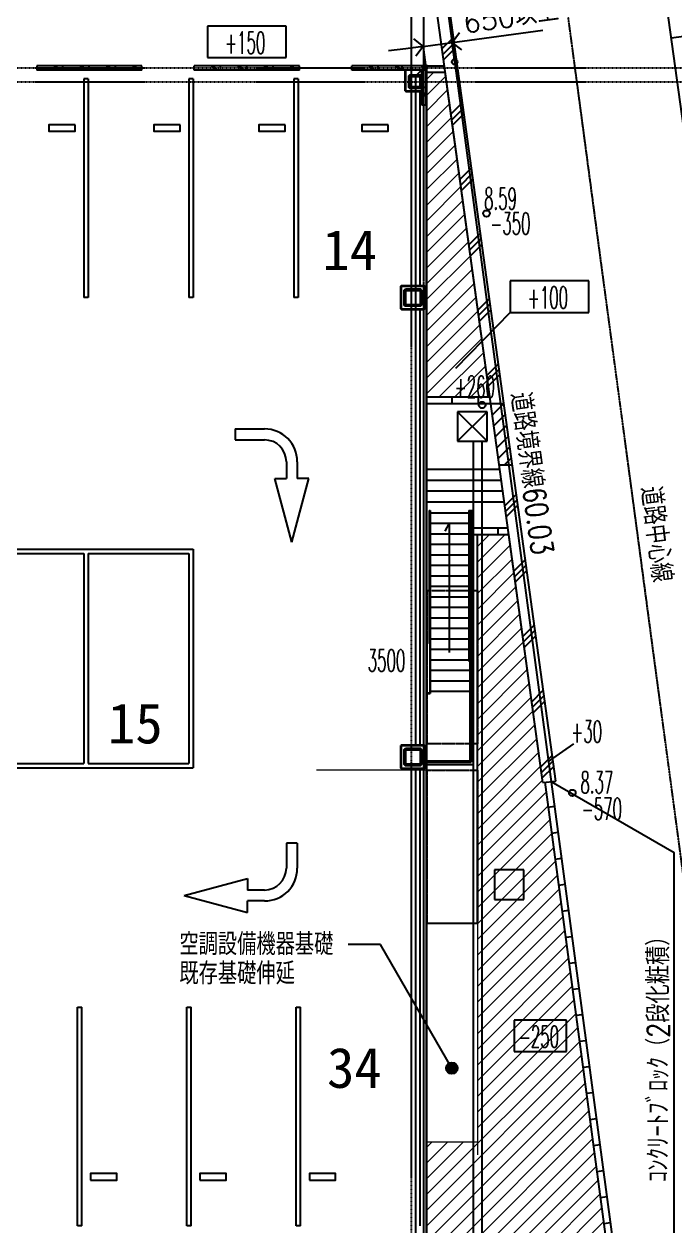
# Model space of a CAD drawing. Header units: millimetres. Extents: x 3721 to 423725, y 3529 to 115772.
# Drawn here: x 75726 to 90598, y 32339 to 59811 of the extents above; entities that cross this region are included whole.
import ezdxf
from ezdxf.enums import TextEntityAlignment as Align

# ---------------------------------------------------------------- set-up
doc = ezdxf.new("R2010")
doc.units = ezdxf.units.MM
doc.header["$LTSCALE"] = 0.2
doc.header["$PDMODE"] = 1
doc.linetypes.add('CENTER', pattern=[50.8, 31.75, -6.35, 6.35, -6.35])
doc.linetypes.add('HIDDEN', pattern=[0.375, 0.25, -0.125])
doc.layers.get('Defpoints').update_dxf_attribs({"color": 40})
for name, color, linetype in [('0-0', 7, 'Continuous'), ('0-1', 7, 'Continuous'), ('92 設備記述', 3, 'Continuous'), ('A_建築（下図）', 8, 'Continuous'), ('A_機械基礎（既存）', 7, 'HIDDEN'), ('A_緑地', 3, 'Continuous')]:
    doc.layers.add(name, color=color, linetype=linetype)
doc.layers.add('A_通芯', color=8, linetype='Continuous', plot=False)
doc.layers.add('改修範囲', color=1, linetype='Continuous', lineweight=9, true_color=0xff0000)
doc.styles.get("Standard").update_dxf_attribs({"font": 'simplex.shx', "width": 0.8, "height": 700, "bigfont": 'extfont2.shx'})
doc.styles.add('Standard-A', font='romans.shx', dxfattribs={"bigfont": 'extfont2.shx'})
doc.styles.add('ゴシック', font='MS Gothic.ttf', dxfattribs={"height": 4})

msp = doc.modelspace()

# ---------------------------------------------------------------- hatches: boundary and pattern name
at = {"layer": '92 設備記述'}
h = msp.add_hatch(color=8, dxfattribs=at)
h.dxf.hatch_style = 1
h.paths.add_polyline_path([(85630.6, 35945.3, 1), (85368.8, 35945.3, 1)])
at = {"layer": 'A_緑地', "lineweight": 5}
h = msp.add_hatch(dxfattribs=at)
h.set_pattern_fill('ANSI31', color=8, scale=80)
h.set_pattern_definition([(45, (-18358.45, 3395.34), (-179.6051, 179.6051), [])])
h.paths.add_polyline_path([(85348.5, 58708.5), (84927.9, 58708.5), (84927.9, 51288.5), (86367.4, 51288.5)])
h = msp.add_hatch(dxfattribs=at)
h.set_pattern_fill('ANSI31', color=8, scale=80)
h.set_pattern_definition([(45, (-297531.68, -37244.13), (-179.60512, 179.60512), [])])
h.paths.add_polyline_path([(89077.6, 31619.4), (87621.9, 42479.2), (87577.7, 42474.1), (86799, 48145.1), (86077.2, 48145.1), (86077.2, 39255.5), (86084.7, 39255.5), (86084.7, 34255.5), (84927.9, 34255.5), (84927.9, 31548.5), (84737.9, 31548.5), (84737.9, 31398.5), (63500.9, 31398.5), (63500.9, 29785.5), (59257.9, 29785.5), (59257.9, 28630.2), (87184, 29458.4)])

# ---------------------------------------------------------------- linework, layer by layer
at = {"layer": '0-0', "color": 8, "linetype": 'Continuous'}
for p, q in [((85275.4, 59240.3), (85541.7, 59506.6)), ((85292.5, 59116), (85558.8, 59382.2)), ((85309.6, 58991.6), (85575.8, 59257.9)), ((85480.3, 57748.2), (85746.6, 58014.4)), ((85497.4, 57623.8), (85763.7, 57890.1)), ((85514.5, 57499.5), (85780.7, 57765.7)), ((85685.2, 56256), (85951.5, 56522.3)), ((85702.3, 56131.7), (85968.6, 56397.9)), ((85719.4, 56007.3), (85985.6, 56273.6)), ((85890.1, 54763.8), (86156.4, 55030.1)), ((85907.2, 54639.5), (86173.4, 54905.8)), ((85924.3, 54515.1), (86190.5, 54781.4)), ((86095, 53271.7), (86361.3, 53537.9)), ((86112.1, 53147.3), (86378.3, 53413.6)), ((86129.2, 53023), (86395.4, 53289.3)), ((86299.9, 51779.5), (86566.2, 52045.8)), ((86317, 51655.2), (86583.2, 51921.4)), ((86334.1, 51530.8), (86600.3, 51797.1)), ((86390.3, 51121), (86407.9, 51138.5)), ((86424.5, 50872.3), (86690.8, 51138.5)), ((86458.6, 50623.6), (86724.9, 50889.9)), ((86492.8, 50374.9), (86759.1, 50641.2)), ((86526.9, 50126.2), (86793.2, 50392.5)), ((86561.1, 49877.5), (86827.3, 50143.8)), ((86705, 49738.5), (86861.5, 49895.1)), ((86709.7, 48795.2), (86976, 49061.5)), ((86726.8, 48670.9), (86993, 48937.1)), ((86743.8, 48546.5), (87010.1, 48812.8)), ((86914.6, 47303), (87180.9, 47569.3)), ((86931.7, 47178.7), (87197.9, 47445)), ((86948.7, 47054.4), (87215, 47320.6)), ((87119.5, 45810.9), (87385.8, 46077.2)), ((87136.6, 45686.5), (87402.8, 45952.8)), ((87153.6, 45562.2), (87419.9, 45828.5)), ((87324.4, 44318.7), (87590.7, 44585)), ((87341.5, 44194.4), (87607.7, 44460.7)), ((87358.5, 44070), (87624.8, 44336.3)), ((87529.3, 42826.6), (87795.6, 43092.8)), ((87546.4, 42702.2), (87812.6, 42968.5)), ((87563.4, 42577.9), (87829.7, 42844.1))]:
    msp.add_line(p, q, dxfattribs=at)
at = {"layer": '0-1', "color": 8}
for p, q in [((81300.5, 90769.7), (89275.4, 31272.2)), ((91173.5, 54739.5), (86581.3, 87997.1))]:
    msp.add_line(p, q, dxfattribs=at)
at = {"layer": '0-1', "color": 8, "linetype": 'Continuous'}
for p, q in [((87577.7, 42474.1), (83260.6, 73913.2)), ((87875.8, 42508.6), (83557.8, 73954)), ((79914, 59763.1), (79914, 59043.1)), ((81714, 59763.1), (79914, 59763.1)), ((81714, 59043.1), (81714, 59763.1)), ((85903.3, 59442.6), (87582.8, 59667.3)), ((84623.5, 59472.2), (84848.3, 59300.6)), ((84848.3, 59300.6), (85506.3, 59389.6)), ((85566.3, 58946.6), (85502.3, 59424.6)), ((85506.3, 59389.6), (85678, 59614.3)), ((85506.3, 59389.6), (85902.7, 59442.7)), ((85731.1, 59217.9), (85506.3, 59389.6)), ((90517, 59494.4), (91012.3, 59562.8)), ((84452.3, 59247.6), (84055.3, 59194.6)), ((84848.3, 59300.6), (84451.8, 59247.4)), ((84848.3, 59300.6), (84676.6, 59075.8)), ((84905.6, 58878.5), (84843.3, 59336.6)), ((79914, 59043.1), (81714, 59043.1)), ((84677.9, 58628.5), (84927.9, 58878.5)), ((84927.9, 31548.5), (84927.9, 58878.5)), ((84927.9, 58858.5), (85327.9, 58858.5)), ((84677.9, 43333.5), (84677.9, 58628.5)), ((84927.9, 58708.5), (85348.5, 58708.5)), ((86831.2, 53940.1), (86831.2, 53220.1)), ((88631.2, 53940.1), (86831.2, 53940.1)), ((88631.2, 53220.1), (88631.2, 53940.1)), ((86831.2, 53220.1), (85586.4, 51938.9)), ((86831.2, 53220.1), (88631.2, 53220.1)), ((84907.9, 51288.5), (86367.4, 51288.5)), ((84907.9, 51138.5), (86690.8, 51138.5)), ((85507.9, 51138.5), (85507.9, 51288.5)), ((86107.9, 51138.5), (86107.9, 51288.5)), ((85631.7, 50948.8), (85631.7, 50273.8)), ((85631.7, 50948.8), (86306.7, 50273.8)), ((85631.7, 50273.8), (86306.7, 50948.8)), ((86306.7, 50948.8), (85631.7, 50948.8)), ((86306.7, 50273.8), (86306.7, 50948.8)), ((85631.7, 50273.8), (86306.7, 50273.8)), ((86580.2, 49738.5), (86883, 49738.5)), ((84927.9, 49638.5), (86593.9, 49638.5)), ((84927.9, 49388.5), (86628.3, 49388.5)), ((84927.9, 49138.5), (86662.6, 49138.5)), ((84927.9, 48888.5), (86696.9, 48888.5)), ((84995.9, 48688.5), (84995.9, 44520.5)), ((84995.9, 48688.5), (85007.9, 48688.5)), ((85007.9, 48688.5), (85007.9, 44508.5)), ((85007.9, 48638.5), (85907.9, 48638.5)), ((85907.9, 48688.5), (85907.9, 42970.5)), ((85907.9, 48688.5), (85919.9, 48688.5)), ((85919.9, 48688.5), (85919.9, 42958.5)), ((85939.9, 48688.5), (85939.9, 42938.5)), ((85939.9, 48688.5), (85989.9, 48688.5)), ((85989.9, 48688.5), (85989.9, 42888.5)), ((85007.9, 48398.5), (85907.9, 48398.5)), ((85007.9, 48158.5), (85907.9, 48158.5)), ((85985.8, 48295.1), (86778.4, 48295.1)), ((85985.8, 48145.1), (86799, 48145.1)), ((86077.2, 48145.1), (86077.2, 39255.5)), ((86561.6, 48145.1), (86561.6, 48295.1)), ((85007.9, 47918.5), (85907.9, 47918.5)), ((85007.9, 47678.5), (85907.9, 47678.5)), ((85007.9, 47438.5), (85907.9, 47438.5)), ((85007.9, 47198.5), (85907.9, 47198.5)), ((85007.9, 46958.5), (85907.9, 46958.5)), ((85007.9, 46718.5), (85907.9, 46718.5)), ((85007.9, 46478.5), (85907.9, 46478.5)), ((85007.9, 46238.5), (85907.9, 46238.5)), ((85007.9, 45998.5), (85907.9, 45998.5)), ((85007.9, 45758.5), (85907.9, 45758.5)), ((85007.9, 45518.5), (85907.9, 45518.5)), ((85007.9, 45278.5), (85907.9, 45278.5)), ((85007.9, 45038.5), (85907.9, 45038.5)), ((85007.9, 44798.5), (85907.9, 44798.5)), ((84927.9, 44520.5), (84995.9, 44520.5)), ((84927.9, 44508.5), (85007.9, 44508.5)), ((85007.9, 44558.5), (85907.9, 44558.5)), ((87709.2, 42956.4), (88285.8, 43357.7)), ((84927.9, 42970.5), (85907.9, 42970.5)), ((84927.9, 42958.5), (85919.9, 42958.5)), ((84927.9, 42938.5), (85939.9, 42938.5)), ((84927.9, 42888.5), (85989.9, 42888.5)), ((84677.9, 31548.5), (84677.9, 42783.5)), ((87577.7, 42474.1), (87875.8, 42508.6)), ((87621.9, 42479.2), (89077.6, 31619.4)), ((87771, 42496.5), (90583.4, 40872.7)), ((87847.8, 41923.9), (87699.1, 41904)), ((87927.5, 41329.2), (87778.9, 41309.3)), ((88007.2, 40734.5), (87858.6, 40714.6)), ((90583.4, 27390.6), (90583.4, 40872.7)), ((87147.3, 40476.1), (86472.3, 40476.1)), ((86472.3, 40476.1), (86472.3, 39801.1)), ((87147.3, 39801.1), (87147.3, 40476.1)), ((88086.8, 40139.8), (87938.1, 40119.9)), ((86472.3, 39801.1), (87147.3, 39801.1)), ((88166.5, 39545.2), (88017.8, 39525.2)), ((86077.2, 39255.5), (84927.9, 39255.5)), ((88246.2, 38950.5), (88097.5, 38930.5)), ((88325.9, 38355.8), (88177.3, 38335.9)), ((88405.6, 37761.1), (88257, 37741.2)), ((88485.4, 37166.4), (88336.7, 37146.5)), ((86922.7, 37045.5), (86922.7, 36325.5)), ((88118.4, 37045.5), (86922.7, 37045.5)), ((88118.4, 36325.5), (88118.4, 37045.5)), ((88565.1, 36571.7), (88416.4, 36551.8)), ((86922.7, 36325.5), (88118.4, 36325.5)), ((88644.8, 35977.1), (88496.1, 35957.1)), ((88724.5, 35382.4), (88575.8, 35362.5)), ((88804.2, 34787.7), (88655.5, 34767.8)), ((88883.9, 34193), (88735.3, 34173.1)), ((88963.6, 33598.3), (88815, 33578.4)), ((89043.4, 33003.7), (88894.7, 32983.7)), ((89123.1, 32409), (88974.4, 32389.1))]:
    msp.add_line(p, q, dxfattribs=at)
at = {"layer": '0-1', "color": 8, "linetype": 'HIDDEN', "ltscale": 30}
for p, q in [((85985.8, 50273.8), (85985.8, 31137.2)), ((86185.8, 50273.8), (86185.8, 31137.2))]:
    msp.add_line(p, q, dxfattribs=at)
at = {"layer": '0-1', "color": 8, "linetype": 'Continuous'}
for centre, radius in [((85566, 58946.7), 62.4), ((86291.1, 55477.1), 75), ((86291.1, 55477.1), 75), ((86291.1, 55477.1), 75), ((86193.4, 51103.1), 75), ((86193.4, 51103.1), 75), ((86193.4, 51103.1), 75), ((88253.9, 42235.6), 75)]:
    msp.add_circle(centre, radius, dxfattribs=at)
at = {"layer": '0-1', "color": 7}
for p in [(77481.9, 42480.4), (77481.9, 42480.4), (77481.9, 42479.9), (77481.9, 42479.9), (77481.9, 42479.9), (77481.9, 42479.9), (77481.9, 42479.4), (77481.9, 42479.4), (77482.4, 42480.4), (77482.4, 42479.9), (77482.4, 42479.9), (77482.4, 42479.4), (77482.9, 42480.4), (77482.9, 42479.9), (77482.9, 42479.9), (77482.9, 42479.4), (79481.9, 42480.4), (79481.9, 42480.4), (79481.9, 42480.4), (79481.9, 42480.4), (79481.9, 42479.9), (79481.9, 42479.9), (79481.9, 42479.9), (79481.9, 42479.9), (79481.9, 42479.9), (79481.9, 42479.9), (79481.9, 42479.9), (79481.9, 42479.9), (79481.9, 42479.4), (79481.9, 42479.4), (79481.9, 42479.4), (79481.9, 42479.4), (79482.4, 42480.4), (79482.4, 42480.4), (79482.4, 42479.9), (79482.4, 42479.9), (79482.4, 42479.9), (79482.4, 42479.9), (79482.4, 42479.4), (79482.4, 42479.4), (79482.9, 42480.4), (79482.9, 42480.4), (79482.9, 42479.9), (79482.9, 42479.9), (79482.9, 42479.9), (79482.9, 42479.9), (79482.9, 42479.4), (79482.9, 42479.4), (76080.9, 41867.4), (76080.9, 41867.4), (76080.9, 41866.9), (76080.9, 41866.4), (76081.4, 41867.4), (76081.4, 41867.4), (76081.4, 41867.4), (76081.4, 41867.4), (76081.4, 41866.9), (76081.4, 41866.9), (76081.4, 41866.4), (76081.4, 41866.4), (76081.9, 41867.4), (76081.9, 41867.4), (76081.9, 41866.9), (76081.9, 41866.4), (76956.9, 41867.4), (76956.9, 41867.4), (76956.9, 41867.4), (76956.9, 41867.4), (76956.9, 41866.9), (76956.9, 41866.9), (76956.9, 41866.4), (76956.9, 41866.4), (76957.4, 41867.4), (76957.4, 41867.4), (76957.4, 41866.9), (76957.4, 41866.4), (76957.9, 41867.4), (76957.9, 41867.4), (76957.9, 41866.9), (76957.9, 41866.4), (77456.9, 41867.4), (77456.9, 41867.4), (77456.9, 41867.4), (77456.9, 41867.4), (77456.9, 41866.9), (77456.9, 41866.9), (77456.9, 41866.4), (77456.9, 41866.4), (77457.4, 41867.4), (77457.4, 41867.4), (77457.4, 41866.9), (77457.4, 41866.4), (77457.9, 41867.4), (77457.9, 41867.4), (77457.9, 41866.9), (77457.9, 41866.4), (77481.9, 41867.4), (77481.9, 41867.4), (77481.9, 41867.4), (77481.9, 41867.4), (77481.9, 41867.4), (77481.9, 41867.4), (77481.9, 41867.4), (77481.9, 41867.4), (77481.9, 41866.9), (77481.9, 41866.9), (77481.9, 41866.9), (77481.9, 41866.9), (77481.9, 41866.4), (77481.9, 41866.4), (77481.9, 41866.4), (77481.9, 41866.4), (77482.4, 41867.4), (77482.4, 41867.4), (77482.4, 41867.4), (77482.4, 41867.4), (77482.4, 41866.9), (77482.4, 41866.9), (77482.4, 41866.4), (77482.4, 41866.4), (77482.9, 41867.4), (77482.9, 41867.4), (77482.9, 41867.4), (77482.9, 41867.4), (77482.9, 41866.9), (77482.9, 41866.9), (77482.9, 41866.4), (77482.9, 41866.4), (78238.4, 41867.4), (78238.4, 41867.4), (78238.4, 41867.4), (78238.4, 41867.4), (78238.4, 41866.9), (78238.4, 41866.9), (78238.4, 41866.4), (78238.4, 41866.4), (78238.9, 41867.4), (78238.9, 41867.4), (78238.9, 41867.4), (78238.9, 41867.4), (78238.9, 41866.9), (78238.9, 41866.9), (78238.9, 41866.4), (78238.9, 41866.4), (78239.4, 41867.4), (78239.4, 41867.4), (78239.4, 41867.4), (78239.4, 41867.4), (78239.4, 41867.4), (78239.4, 41867.4), (78239.4, 41867.4), (78239.4, 41867.4), (78239.4, 41866.9), (78239.4, 41866.9), (78239.4, 41866.9), (78239.4, 41866.9), (78239.4, 41866.4), (78239.4, 41866.4), (78239.4, 41866.4), (78239.4, 41866.4), (79481.9, 41867.4), (79481.9, 41867.4), (79481.9, 41867.4), (79481.9, 41867.4), (79481.9, 41867.4), (79481.9, 41867.4), (79481.9, 41867.4), (79481.9, 41867.4), (79481.9, 41866.9), (79481.9, 41866.9), (79481.9, 41866.9), (79481.9, 41866.9), (79481.9, 41866.4), (79481.9, 41866.4), (79481.9, 41866.4), (79481.9, 41866.4), (79482.4, 41867.4), (79482.4, 41867.4), (79482.4, 41867.4), (79482.4, 41867.4), (79482.4, 41866.9), (79482.4, 41866.9), (79482.4, 41866.4), (79482.4, 41866.4), (79482.9, 41867.4), (79482.9, 41867.4), (79482.9, 41867.4), (79482.9, 41867.4), (79482.9, 41866.9), (79482.9, 41866.9), (79482.9, 41866.4), (79482.9, 41866.4), (79506.9, 41867.4), (79506.9, 41867.4), (79506.9, 41867.4), (79506.9, 41867.4), (79506.9, 41866.9), (79506.9, 41866.9), (79506.9, 41866.4), (79506.9, 41866.4), (79507.4, 41867.4), (79507.4, 41867.4), (79507.4, 41866.9), (79507.4, 41866.4), (79507.9, 41867.4), (79507.9, 41867.4), (79507.9, 41866.9), (79507.9, 41866.4), (78238.4, 41617.4), (78238.4, 41617.4), (78238.4, 41616.9), (78238.4, 41616.4), (78238.9, 41617.4), (78238.9, 41617.4), (78238.9, 41616.9), (78238.9, 41616.4), (78239.4, 41617.4), (78239.4, 41617.4), (78239.4, 41617.4), (78239.4, 41617.4), (78239.4, 41616.9), (78239.4, 41616.9), (78239.4, 41616.4), (78239.4, 41616.4), (77731.9, 40135.4), (77731.9, 40135.4), (77731.9, 40134.9), (77731.9, 40134.9), (77731.9, 40134.9), (77731.9, 40134.9), (77731.9, 40134.4), (77731.9, 40134.4), (77732.4, 40135.4), (77732.4, 40134.9), (77732.4, 40134.9), (77732.4, 40134.4), (77732.9, 40135.4), (77732.9, 40134.9), (77732.9, 40134.9), (77732.9, 40134.4), (79231.9, 40237.9), (79231.9, 40237.9), (79231.9, 40237.4), (79231.9, 40237.4), (79231.9, 40236.9), (79231.9, 40236.9), (79231.9, 40236.9), (79231.9, 40236.9), (79231.9, 40135.4), (79231.9, 40135.4), (79231.9, 40134.9), (79231.9, 40134.9), (79231.9, 40134.9), (79231.9, 40134.9), (79231.9, 40134.4), (79231.9, 40134.4), (79232.4, 40237.9), (79232.4, 40237.4), (79232.4, 40236.9), (79232.4, 40236.9), (79232.4, 40135.4), (79232.4, 40134.9), (79232.4, 40134.9), (79232.4, 40134.4), (79232.9, 40237.9), (79232.9, 40237.4), (79232.9, 40236.9), (79232.9, 40236.9), (79232.9, 40135.4), (79232.9, 40134.9), (79232.9, 40134.9), (79232.9, 40134.4), (76594.4, 39067.4), (76594.4, 39067.4), (76594.4, 39067.4), (76594.4, 39067.4), (76594.4, 39066.9), (76594.4, 39066.9), (76594.4, 39066.4), (76594.4, 39066.4), (76594.9, 39067.4), (76594.9, 39067.4), (76594.9, 39067.4), (76594.9, 39067.4), (76594.9, 39066.9), (76594.9, 39066.9), (76594.9, 39066.4), (76594.9, 39066.4), (76595.4, 39067.4), (76595.4, 39067.4), (76595.4, 39067.4), (76595.4, 39067.4), (76595.4, 39067.4), (76595.4, 39067.4), (76595.4, 39067.4), (76595.4, 39067.4), (76595.4, 39066.9), (76595.4, 39066.9), (76595.4, 39066.9), (76595.4, 39066.9), (76595.4, 39066.4), (76595.4, 39066.4), (76595.4, 39066.4), (76595.4, 39066.4), (76080.9, 38917.4), (76080.9, 38917.4), (76080.9, 38916.9), (76080.9, 38916.4), (76081.4, 38917.4), (76081.4, 38917.4), (76081.4, 38917.4), (76081.4, 38917.4), (76081.4, 38916.9), (76081.4, 38916.9), (76081.4, 38916.4), (76081.4, 38916.4), (76081.9, 38917.4), (76081.9, 38917.4), (76081.9, 38916.9), (76081.9, 38916.4), (76594.4, 38917.4), (76594.4, 38917.4), (76594.4, 38917.4), (76594.4, 38917.4), (76594.4, 38916.9), (76594.4, 38916.9), (76594.4, 38916.4), (76594.4, 38916.4), (76594.9, 38917.4), (76594.9, 38917.4), (76594.9, 38917.4), (76594.9, 38917.4), (76594.9, 38916.9), (76594.9, 38916.9), (76594.9, 38916.4), (76594.9, 38916.4), (76595.4, 38917.4), (76595.4, 38917.4), (76595.4, 38917.4), (76595.4, 38917.4), (76595.4, 38917.4), (76595.4, 38917.4), (76595.4, 38917.4), (76595.4, 38917.4), (76595.4, 38916.9), (76595.4, 38916.9), (76595.4, 38916.9), (76595.4, 38916.9), (76595.4, 38916.4), (76595.4, 38916.4), (76595.4, 38916.4), (76595.4, 38916.4), (76080.9, 38417.4), (76080.9, 38417.4), (76080.9, 38416.9), (76080.9, 38416.4), (76081.4, 38417.4), (76081.4, 38417.4), (76081.4, 38417.4), (76081.4, 38417.4), (76081.4, 38416.9), (76081.4, 38416.9), (76081.4, 38416.4), (76081.4, 38416.4), (76081.9, 38417.4), (76081.9, 38417.4), (76081.9, 38416.9), (76081.9, 38416.4), (76594.4, 38417.4), (76594.4, 38417.4), (76594.4, 38416.9), (76594.4, 38416.4), (76594.9, 38417.4), (76594.9, 38417.4), (76594.9, 38416.9), (76594.9, 38416.4), (76595.4, 38417.4), (76595.4, 38417.4), (76595.4, 38417.4), (76595.4, 38417.4), (76595.4, 38416.9), (76595.4, 38416.9), (76595.4, 38416.4), (76595.4, 38416.4)]:
    msp.add_point(p, dxfattribs=at)
at = {"layer": '92 設備記述', "color": 8}
for p, q in [((80552.1, 50554.9), (81219.6, 50554.9)), ((80552.1, 50554.9), (80552.1, 50304.9)), ((80552.1, 50304.9), (81219.6, 50304.9)), ((81719.6, 49804.9), (81719.6, 49419.5)), ((81969.6, 49804.9), (81969.6, 49419.5)), ((81844.6, 47967.7), (81455.6, 49419.5)), ((81455.6, 49419.5), (81719.6, 49419.5)), ((81844.6, 47967.7), (82233.6, 49419.5)), ((82233.6, 49419.5), (81969.6, 49419.5)), ((81719.6, 41091.6), (81719.6, 40517)), ((81969.6, 41091.6), (81719.6, 41091.6)), ((81969.6, 41091.6), (81969.6, 40517)), ((79382.4, 39892), (80834.2, 40281)), ((80834.2, 40281), (80834.2, 40017)), ((79382.4, 39892), (80834.2, 39503)), ((81219.6, 40017), (80834.2, 40017)), ((81219.6, 39767), (80834.2, 39767)), ((80834.2, 39503), (80834.2, 39767)), ((83867.5, 38772.4), (83132.6, 38772.4)), ((85499.7, 35945.3), (83867.5, 38772.4))]:
    msp.add_line(p, q, dxfattribs=at)
msp.add_circle((85499.7, 35945.3), 130.9, dxfattribs=at)
for centre, radius, start, end in [((81219.6, 49804.9), 750, 0, 90), ((81219.6, 49804.9), 500, 0, 90), ((81219.6, 40517), 500, 270, 0), ((81219.6, 40517), 750, 270, 0)]:
    msp.add_arc(centre, radius, start, end, dxfattribs=at)
at = {"layer": 'A_建築（下図）', "linetype": 'Continuous'}
for p, q in [((78415.9, 58858.5), (76015.9, 58858.5)), ((76015.9, 58858.5), (76015.9, 58758.5)), ((76403.3, 58858.5), (76503.3, 58758.5)), ((76447.6, 58858.5), (76547.6, 58758.5)), ((76615.9, 58758.5), (76615.9, 58858.5)), ((77003.3, 58858.5), (77103.3, 58758.5)), ((77047.6, 58858.5), (77147.6, 58758.5)), ((77215.9, 58758.5), (77215.9, 58858.5)), ((77603.3, 58858.5), (77703.3, 58758.5)), ((77647.6, 58858.5), (77747.6, 58758.5)), ((77815.9, 58758.5), (77815.9, 58858.5)), ((78203.3, 58858.5), (78303.3, 58758.5)), ((78247.6, 58858.5), (78347.6, 58758.5)), ((78415.9, 58758.5), (78415.9, 58858.5)), ((82015.9, 58858.5), (79615.9, 58858.5)), ((79615.9, 58758.5), (79615.9, 58858.5)), ((80003.3, 58858.5), (80103.3, 58758.5)), ((80047.6, 58858.5), (80147.6, 58758.5)), ((80215.9, 58758.5), (80215.9, 58858.5)), ((80603.3, 58858.5), (80703.3, 58758.5)), ((80647.6, 58858.5), (80747.6, 58758.5)), ((80815.9, 58758.5), (80815.9, 58858.5)), ((81203.3, 58858.5), (81303.3, 58758.5)), ((81247.6, 58858.5), (81347.6, 58758.5)), ((81415.9, 58758.5), (81415.9, 58858.5)), ((81803.3, 58858.5), (81903.3, 58758.5)), ((81847.6, 58858.5), (81947.6, 58758.5)), ((82015.9, 58758.5), (82015.9, 58858.5)), ((84915.9, 58858.5), (83215.9, 58858.5)), ((83215.9, 58758.5), (83215.9, 58858.5)), ((83603.3, 58858.5), (83703.3, 58758.5)), ((83647.6, 58858.5), (83747.6, 58758.5)), ((83815.9, 58758.5), (83815.9, 58858.5)), ((84203.3, 58858.5), (84303.3, 58758.5)), ((84247.6, 58858.5), (84347.6, 58758.5)), ((84365.9, 58758.5), (84365.9, 58858.5)), ((84803.3, 58858.5), (84915.9, 58745.9)), ((84847.6, 58858.5), (84915.9, 58790.3)), ((84915.9, 57958.5), (84915.9, 58858.5)), ((78415.9, 58758.5), (76015.9, 58758.5)), ((77190.9, 58558.5), (77090.9, 58558.5)), ((77090.9, 58558.5), (77090.9, 53558.5)), ((77190.9, 58558.5), (77190.9, 53558.5)), ((79590.9, 58558.5), (79490.9, 58558.5)), ((79490.9, 58558.5), (79490.9, 53558.5)), ((79590.9, 58558.5), (79590.9, 53558.5)), ((82015.9, 58758.5), (79615.9, 58758.5)), ((81990.9, 58558.5), (81890.9, 58558.5)), ((81890.9, 58558.5), (81890.9, 53558.5)), ((81990.9, 58558.5), (81990.9, 53558.5)), ((84915.9, 58758.5), (83215.9, 58758.5)), ((84435.9, 58283.5), (84435.9, 58758.5)), ((84445.9, 58278.5), (84445.9, 58758.5)), ((84451.9, 58284.5), (84451.9, 58758.5)), ((84815.9, 57958.5), (84815.9, 58758.5)), ((84435.9, 58283.5), (84450.9, 58268.5)), ((84445.9, 58284.5), (84815.9, 58284.5)), ((84445.9, 58278.5), (84815.9, 58278.5)), ((84450.9, 58268.5), (84815.9, 58268.5)), ((84765.9, 58268.5), (84765.9, 53833.5)), ((84915.9, 58358.5), (84815.9, 58358.5)), ((84815.9, 58290.3), (84915.9, 58190.3)), ((84815.9, 58245.9), (84915.9, 58145.9)), ((84915.9, 57958.5), (84815.9, 57958.5)), ((84915.9, 57958.5), (84915.9, 31758.5)), ((84350.9, 53833.5), (84335.9, 53818.5)), ((84335.9, 53298.5), (84335.9, 53818.5)), ((84345.9, 53823.5), (84875.9, 53823.5)), ((84345.9, 53293.5), (84345.9, 53823.5)), ((84345.9, 53817.5), (84869.9, 53817.5)), ((84350.9, 53833.5), (84870.9, 53833.5)), ((84351.9, 53299.5), (84351.9, 53817.5)), ((84869.9, 53299.5), (84869.9, 53817.5)), ((84870.9, 53833.5), (84885.9, 53818.5)), ((84875.9, 53293.5), (84875.9, 53823.5)), ((84885.9, 53298.5), (84885.9, 53818.5)), ((77190.9, 53558.5), (77090.9, 53558.5)), ((79590.9, 53558.5), (79490.9, 53558.5)), ((81990.9, 53558.5), (81890.9, 53558.5)), ((84335.9, 53298.5), (84350.9, 53283.5)), ((84345.9, 53299.5), (84869.9, 53299.5)), ((84885.9, 53298.5), (84870.9, 53283.5)), ((84345.9, 53293.5), (84875.9, 53293.5)), ((84350.9, 53283.5), (84870.9, 53283.5)), ((84765.9, 53283.5), (84765.9, 43333.5)), ((84978.9, 48688.5), (84990.9, 48688.5)), ((84978.9, 48688.5), (84978.9, 45648.7)), ((84990.9, 48688.5), (84990.9, 45643.4)), ((84990.9, 48638.5), (85890.9, 48638.5)), ((85890.9, 48688.5), (85902.9, 48688.5)), ((85890.9, 48688.5), (85890.9, 45242.7)), ((85902.9, 48688.5), (85902.9, 45237.4)), ((85922.9, 48688.5), (85972.9, 48688.5)), ((85922.9, 48688.5), (85922.9, 45228.5)), ((85972.9, 48688.5), (85972.9, 45206.2)), ((84990.9, 48398.5), (85890.9, 48398.5)), ((85440.9, 48398.5), (85337.8, 48220.5)), ((85440.9, 48398.5), (85440.9, 45443)), ((84990.9, 48158.5), (85890.9, 48158.5)), ((48640.9, 47808.5), (79590.9, 47808.5)), ((79590.9, 47808.5), (79590.9, 42808.5)), ((84990.9, 47918.5), (85890.9, 47918.5)), ((74790.9, 47708.5), (77090.9, 47708.5)), ((77090.9, 47708.5), (77090.9, 42908.5)), ((77190.9, 47708.5), (79490.9, 47708.5)), ((77190.9, 47708.5), (77190.9, 42908.5)), ((79490.9, 47708.5), (79490.9, 42908.5)), ((84990.9, 47678.5), (85890.9, 47678.5)), ((84990.9, 47438.5), (85890.9, 47438.5)), ((84990.9, 47198.5), (85890.9, 47198.5)), ((84990.9, 46958.5), (85890.9, 46958.5)), ((84990.9, 46718.5), (85890.9, 46718.5)), ((84990.9, 46478.5), (85890.9, 46478.5)), ((84990.9, 46238.5), (85890.9, 46238.5)), ((84990.9, 45998.5), (85890.9, 45998.5)), ((84990.9, 45758.5), (85890.9, 45758.5)), ((85271.3, 45518.5), (85890.9, 45518.5)), ((84350.9, 43333.5), (84335.9, 43318.5)), ((84335.9, 42798.5), (84335.9, 43318.5)), ((84345.9, 43323.5), (84875.9, 43323.5)), ((84345.9, 42793.5), (84345.9, 43323.5)), ((84345.9, 43317.5), (84869.9, 43317.5)), ((84350.9, 43333.5), (84870.9, 43333.5)), ((84351.9, 42799.5), (84351.9, 43317.5)), ((84869.9, 42799.5), (84869.9, 43317.5)), ((84870.9, 43333.5), (84885.9, 43318.5)), ((84875.9, 42793.5), (84875.9, 43323.5)), ((84885.9, 42798.5), (84885.9, 43318.5)), ((74790.9, 42908.5), (77090.9, 42908.5)), ((77190.9, 42908.5), (79490.9, 42908.5)), ((74790.9, 42808.5), (79590.9, 42808.5)), ((84335.9, 42798.5), (84350.9, 42783.5)), ((84345.9, 42799.5), (84869.9, 42799.5)), ((84345.9, 42793.5), (84875.9, 42793.5)), ((84350.9, 42783.5), (84870.9, 42783.5)), ((84765.9, 42783.5), (84765.9, 32338.5)), ((84885.9, 42798.5), (84870.9, 42783.5)), ((76945.9, 32338.5), (76945.9, 37338.5)), ((76945.9, 37338.5), (77045.9, 37338.5)), ((77045.9, 32338.5), (77045.9, 37338.5)), ((79445.9, 32338.5), (79445.9, 37338.5)), ((79445.9, 37338.5), (79545.9, 37338.5)), ((79545.9, 32338.5), (79545.9, 37338.5)), ((81945.9, 32338.5), (81945.9, 37338.5)), ((81945.9, 37338.5), (82045.9, 37338.5)), ((82045.9, 32338.5), (82045.9, 37338.5)), ((77045.9, 32338.5), (76945.9, 32338.5)), ((79545.9, 32338.5), (79445.9, 32338.5)), ((82045.9, 32338.5), (81945.9, 32338.5))]:
    msp.add_line(p, q, dxfattribs=at)
at = {"layer": 'A_建築（下図）'}
for points in [[(84535.9, 58343.5), (84785.9, 58343.5), (84810.9, 58368.5), (84810.9, 58618.5), (84785.9, 58643.5), (84535.9, 58643.5), (84510.9, 58618.5), (84510.9, 58368.5), (84535.9, 58343.5)], [(84440.9, 53758.5), (84780.9, 53758.5), (84810.9, 53728.5), (84810.9, 53388.5), (84780.9, 53358.5), (84440.9, 53358.5), (84410.9, 53388.5), (84410.9, 53728.5), (84440.9, 53758.5)], [(84440.9, 43258.5), (84780.9, 43258.5), (84810.9, 43228.5), (84810.9, 42888.5), (84780.9, 42858.5), (84440.9, 42858.5), (84410.9, 42888.5), (84410.9, 43228.5), (84440.9, 43258.5)]]:
    msp.add_lwpolyline(points, close=True, dxfattribs=at)
at = {"layer": 'A_建築（下図）', "linetype": 'Continuous'}
for points in [[(84552.9, 58368.5), (84768.9, 58368.5), (84785.9, 58385.5), (84785.9, 58601.5), (84768.9, 58618.5), (84552.9, 58618.5), (84535.9, 58601.5), (84535.9, 58385.5), (84552.9, 58368.5)], [(84552.9, 58380.5), (84768.9, 58380.5), (84773.9, 58385.5), (84773.9, 58601.5), (84768.9, 58606.5), (84552.9, 58606.5), (84547.9, 58601.5), (84547.9, 58385.5), (84552.9, 58380.5)], [(76890.9, 57508.5), (76290.9, 57508.5), (76290.9, 57358.5), (76890.9, 57358.5), (76890.9, 57508.5)], [(79290.9, 57508.5), (78690.9, 57508.5), (78690.9, 57358.5), (79290.9, 57358.5), (79290.9, 57508.5)], [(81690.9, 57508.5), (81090.9, 57508.5), (81090.9, 57358.5), (81690.9, 57358.5), (81690.9, 57508.5)], [(84045.9, 57508.5), (83445.9, 57508.5), (83445.9, 57358.5), (84045.9, 57358.5), (84045.9, 57508.5)], [(84768.9, 53383.5), (84452.9, 53383.5), (84435.9, 53400.5), (84435.9, 53716.5), (84452.9, 53733.5), (84768.9, 53733.5), (84785.9, 53716.5), (84785.9, 53400.5), (84768.9, 53383.5)], [(84768.9, 53395.5), (84452.9, 53395.5), (84447.9, 53400.5), (84447.9, 53716.5), (84452.9, 53721.5), (84768.9, 53721.5), (84773.9, 53716.5), (84773.9, 53400.5), (84768.9, 53395.5)], [(84768.9, 42883.5), (84452.9, 42883.5), (84435.9, 42900.5), (84435.9, 43216.5), (84452.9, 43233.5), (84768.9, 43233.5), (84785.9, 43216.5), (84785.9, 42900.5), (84768.9, 42883.5)], [(84768.9, 42895.5), (84452.9, 42895.5), (84447.9, 42900.5), (84447.9, 43216.5), (84452.9, 43221.5), (84768.9, 43221.5), (84773.9, 43216.5), (84773.9, 42900.5), (84768.9, 42895.5)], [(77245.9, 33388.5), (77845.9, 33388.5), (77845.9, 33538.5), (77245.9, 33538.5), (77245.9, 33388.5)], [(79745.9, 33388.5), (80345.9, 33388.5), (80345.9, 33538.5), (79745.9, 33538.5), (79745.9, 33388.5)], [(82245.9, 33388.5), (82845.9, 33388.5), (82845.9, 33538.5), (82245.9, 33538.5), (82245.9, 33388.5)]]:
    msp.add_lwpolyline(points, close=True, dxfattribs=at)
at = {"layer": 'A_機械基礎（既存）', "ltscale": 5}
for points in [[(84935.7, 46861.5), (86085.2, 46861.5), (86085.2, 43361.5), (84935.7, 43361.5)], [(84935.7, 42755.5), (86084.7, 42755.5), (86084.7, 39255.5), (84935.7, 39255.5)]]:
    msp.add_lwpolyline(points, close=True, dxfattribs=at)
at = {"layer": 'A_緑地', "color": 8}
for p, q in [((84927.9, 51288.5), (84927.9, 58708.5)), ((84927.9, 58708.5), (85348.5, 58708.5)), ((86367.4, 51288.5), (85348.5, 58708.5)), ((84927.9, 51288.5), (86367.4, 51288.5)), ((86077.2, 48145.1), (86799, 48145.1)), ((86077.2, 48145.1), (86077.2, 39255.5)), ((87577.7, 42474.1), (86799, 48145.1)), ((87577.7, 42474.1), (87621.9, 42479.2)), ((87621.9, 42479.2), (89077.6, 31619.4)), ((84927.9, 31548.5), (84927.9, 39255.5)), ((86077.2, 39255.5), (84927.9, 39255.5))]:
    msp.add_line(p, q, dxfattribs=at)
at = {"layer": 'A_通芯', "color": 8, "linetype": 'CENTER', "ltscale": 2}
for p, q in [((83161.5, 97209.1), (92615.7, 26675.6)), ((84857.9, 22515.1), (84857.9, 76902.7))]:
    msp.add_line(p, q, dxfattribs=at)
at = {"layer": 'A_通芯', "color": 8, "linetype": 'CENTER'}
for p, q in [((84570.9, 63091.8), (84570.9, 30053.6)), ((31464, 58808.5), (105471.4, 58808.5)), ((31464, 58493.5), (105471.4, 58493.5))]:
    msp.add_line(p, q, dxfattribs=at)
at = {"layer": '改修範囲'}
for p, q in [((85510.2, 42755.5), (82407.9, 42755.5)), ((86084.7, 39255.5), (86084.7, 33963.5))]:
    msp.add_line(p, q, dxfattribs=at)
msp.add_lwpolyline([(86084.7, 34255.5), (84935.7, 34255.5), (84935.7, 39255.5), (86084.7, 39255.5)], close=True, dxfattribs=at)

# ---------------------------------------------------------------- texts
at = {"layer": '0-1', "color": 8}
msp.add_text('650以上', height=460, rotation=7.6343, dxfattribs=at).set_placement((85794.3, 59603))
at = {"layer": '0-1', "color": 8, "width": 0.5}
for s, p in [('+150', (80315.4, 59134)), ('8.59', (86237.2, 55571.8)), ('-350', (86375.3, 55001.6)), ('+100', (87232.6, 53311.1)), ('+260', (85561.9, 51268.9)), ('3500', (83578.7, 45013.5)), ('+30', (88225.6, 43389.7)), ('8.37', (88438.6, 42228.2)), ('-570', (88465.4, 41623.2)), ('-250', (87027.1, 36416.4))]:
    msp.add_text(s, height=500, rotation=359.84, dxfattribs=at).set_placement(p)
at = {"layer": '92 設備記述', "color": 8, "style": 'Standard-A', "width": 0.8}
for s, rotation, p in [('道路境界線60.03', 277.89189, (86820.3, 51359.9)), ('道路中心線', 277.08975, (89796.7, 49212.5)), ('ｺﾝｸﾘｰﾄﾌﾞﾛｯｸ（2段化粧積）', 90, (90468.9, 33339))]:
    msp.add_text(s, height=500, rotation=rotation, dxfattribs=at).set_placement(p)
for s, p in [('空調設備機器基礎', (79274.6, 38779.7)), ('既存基礎伸延', (79274.6, 38110.4))]:
    msp.add_text(s, height=500, dxfattribs=at).set_placement(p, align=Align.MIDDLE_LEFT)
at = {"layer": 'Defpoints', "color": 8, "style": 'ゴシック'}
for s, p in [('14', (82542.6, 54188.9)), ('15', (77641.8, 43368)), ('34', (82648.8, 35494.6))]:
    msp.add_text(s, height=920, dxfattribs=at).set_placement(p)

doc.saveas('drawing.dxf')
